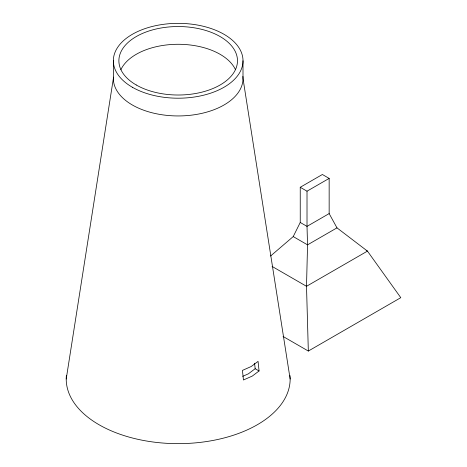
<?xml version="1.0" encoding="UTF-8"?>
<svg xmlns="http://www.w3.org/2000/svg" width="467" height="467" viewBox="0 0 467 467"><rect width="100%" height="100%" fill="white"/><g stroke="black" fill="none" stroke-linecap="round" stroke-linejoin="round"><path stroke-width="0.7" d="M66.215 379.006L113.358 78.52L113.358 60.774M270.562 256.021L293.223 236.582L300.24 222.461L300.24 187.279L322.382 174.495L329.153 178.406L329.153 213.588L336.981 227.861L367.453 251.112L400.785 297.672L308.331 351.05L283.055 336.456M254.591 363.233L255.163 368.72L248.374 373.822L242.694 376.338M259.068 370.973L252.285 376.075L243.441 379.992L242.443 370.395L251.281 366.478L258.064 361.37L259.068 370.973L255.163 368.72M300.24 187.279L307.012 191.184L329.153 178.406M329.153 213.588L307.012 226.372L300.24 222.461M336.981 227.861L307.549 244.854L306.51 286.3L308.331 351.05M366.198 250.388L367.453 251.112L306.51 286.3L272.068 266.412M293.223 236.582L307.549 244.854L307.012 226.372L307.012 191.184M290.147 379.006L243.003 78.52L243.003 60.774M289.984 375.503A111.969 64.644 0 0 1 178.178 443.65A111.969 64.644 0 0 1 66.378 375.503M242.904 76.43A64.825 37.424 0 0 1 178.785 115.944A64.825 37.424 0 0 1 113.399 77.131M120.9 69.659A59.297 34.237 0 0 1 178.178 44.283A59.297 34.237 0 0 1 235.461 69.659M132.342 87.241A64.825 37.424 0 0 0 240.797 70.464A64.825 37.424 0 0 0 161.401 24.623A64.825 37.424 0 0 0 132.342 87.241M136.247 84.982A59.297 34.237 0 0 0 235.461 69.636A59.297 34.237 0 0 0 162.831 27.705A59.297 34.237 0 0 0 136.247 84.982"/></g></svg>
